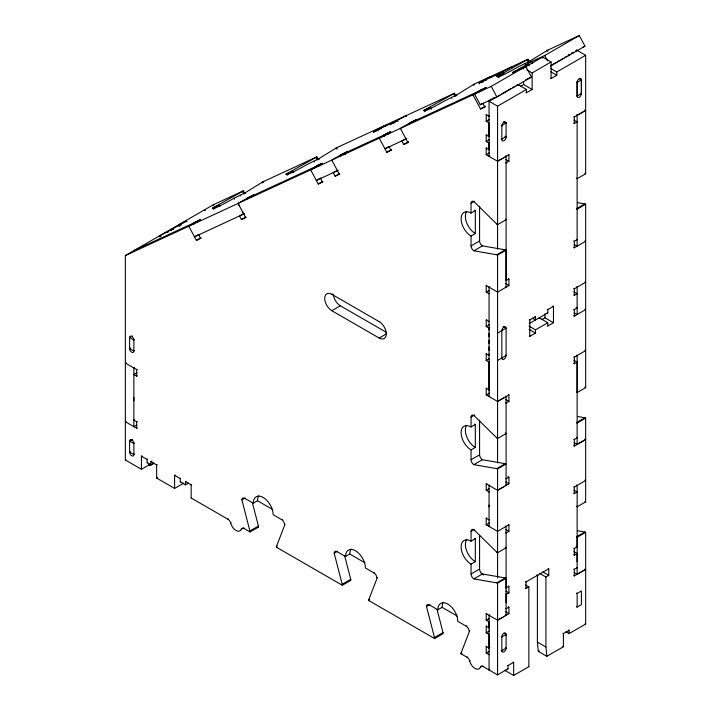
<?xml version="1.0" encoding="UTF-8"?>
<svg xmlns="http://www.w3.org/2000/svg" width="711" height="711" viewBox="0 0 711 711"><rect width="100%" height="100%" fill="white"/><g stroke="black" fill="none" stroke-linecap="round" stroke-linejoin="round"><path stroke-width="1.07" d="M133.864 400.968L133.864 397.307M489.586 142.875L489.052 143.178L486.208 141.542L486.208 134.974L486.742 134.672M489.879 647.659L489.079 648.121L489.079 634.452L486.208 632.799L486.208 626.231L489.052 627.875L489.052 621.858L489.586 621.556M498.109 401.173L497.576 401.475L486.208 394.916L486.208 388.357L489.052 389.992L489.052 362.103L489.586 361.801M489.052 353.838L489.052 355.544L486.208 353.9L486.208 360.468L489.052 362.103M489.052 347.004L489.052 350.416M489.052 340.169L489.052 343.582M489.052 333.326L489.052 336.747M498.109 160.962L497.576 161.273L486.208 154.705L486.208 148.146L489.052 149.79L489.052 143.178M486.208 134.974L489.052 136.619L489.052 122.95L486.208 121.305L486.208 114.747L486.742 114.435M489.052 505.059L489.052 506.801M489.052 669.024L489.052 669.984L489.586 669.673M506.099 602.697L506.099 578.274L497.576 583.198L497.576 674.899L507.992 668.891L507.992 665.603L513.671 662.323L513.671 675.45L505.148 670.526L505.148 669.913M505.388 286.782L506.099 287.191L506.099 250.165L497.576 255.089L497.576 462.959M497.576 577.883L497.576 468.958L506.099 464.034A4.017 2.32 60 0 0 505.29 463.705L482.422 459.741L473.899 464.665A4.017 2.32 60 0 1 471.055 459.741L471.055 449.903A14.069 8.123 60 0 1 461.11 432.679A14.069 8.123 60 0 1 471.055 426.938L475.312 424.476L475.312 447.441L471.055 449.903M505.565 485.729L506.099 485.417L506.099 396.56L505.388 396.151M505.565 615.602L506.099 614.508L506.099 594.52L505.565 594.209M577.136 561.69L577.136 537.267L585.66 532.343L585.66 624.045L569.084 633.617L565.885 631.768M577.705 202.662L584.851 203.906A4.017 2.32 60 0 1 585.66 204.235L585.66 387.646L577.136 392.57L577.136 355.544L576.425 355.136M576.425 95.638L577.136 96.047L577.145 82.147A3.013 1.742 -60 0 1 579.269 78.69A3.013 1.742 -60 0 1 581.385 79.703L581.385 93.816A3.013 1.742 -60 0 1 579.269 97.283A3.013 1.742 -60 0 1 577.145 96.261L577.136 82.378L581.402 79.916L579.269 78.69M577.705 416.53L584.851 417.775A4.017 2.32 60 0 1 585.66 418.104L585.66 501.886L577.136 506.801A4.026 2.32 60 0 1 576.372 506.241M581.402 79.916L581.402 93.585L577.136 96.047M344.711 556.064L350.719 579.332A4.017 2.32 60 0 1 350.834 580.345L342.311 585.26L276.392 547.203A4.026 2.329 60 0 1 276.508 546.332L285.04 524.238M437.016 609.354L443.015 632.621A4.017 2.32 60 0 1 443.14 633.634L434.608 638.549L368.689 600.493A4.026 2.32 60 0 1 368.805 599.622L377.345 577.528M483.587 666.216L483.053 666.518A4.017 2.32 60 0 0 480.378 667.167A8.034 4.639 60 0 1 475.019 668.447A8.034 4.639 60 0 1 469.66 660.972A4.017 2.32 60 0 0 466.985 657.24L460.995 653.782A4.026 2.32 60 0 1 461.11 652.911L469.642 630.817M219.957 206.394L219.237 205.07A14.069 0.604 -28.3 0 0 216.686 207.399A14.069 0.604 -28.3 0 0 234.017 198.236L245.046 192.841L262.954 181.812L316.875 156.882L318.297 159.531M293.714 172.844L292.763 171.075A14.069 0.604 -28.3 0 0 290.204 173.404A14.069 0.604 -28.3 0 0 307.543 164.241L318.564 158.846L336.472 147.817L454.516 93.239L455.938 95.896M431.355 109.21L430.404 107.441A14.069 0.604 -28.3 0 0 427.853 109.761A14.069 0.604 -28.3 0 0 445.184 100.607L456.213 95.212L474.113 84.174L528.033 59.244L529.464 61.901M528.033 59.244L496.9 76.637L503.921 73.446A14.069 0.604 -28.3 0 0 501.371 75.766A14.069 0.604 -28.3 0 0 518.71 66.612L529.731 61.217L547.639 50.188L579.287 35.55L584.993 46.162L550.421 66.114M243.873 194.041L242.451 191.383L212.216 208.27L219.237 205.07M317.399 160.046L315.968 157.389L285.733 174.275L292.763 171.075M454.516 93.239L423.374 110.632L430.404 107.441M503.966 633.208L506.099 634.434L506.099 648.512A2.24 1.298 -60 0 1 505.85 649.632L504.748 651.214A3.706 2.142 -60 0 1 503.388 652.058L502.082 651.809A2.24 1.298 -60 0 1 501.833 650.974L501.833 636.896A3.013 1.742 -60 0 1 503.966 633.208A3.013 1.742 -60 0 1 506.099 634.434L501.833 636.896L501.299 636.594M499.175 160.348L500.242 159.735M501.299 159.122L502.366 158.5M503.432 157.886L504.499 157.273M505.565 156.66L506.099 156.349L505.388 155.94M573.759 116.666L574.292 116.977L577.847 114.924M579.98 113.698L578.558 114.515M582.105 112.462L580.683 113.289M584.238 111.236L582.816 112.054M499.175 400.56L500.242 399.946M501.299 399.324L502.366 398.711M503.432 398.098L504.499 397.485M505.565 396.862L506.099 396.56M499.175 489.417L500.242 488.804M501.299 488.19L502.366 487.577M503.432 486.955L504.499 486.342M573.759 445.744L574.292 446.046L577.847 444.002M579.98 442.766L578.558 443.584M582.105 441.54L580.683 442.358M584.238 440.305L582.816 441.122M499.175 619.299L500.242 618.677M501.299 618.063L502.366 617.45M503.432 616.837L504.499 616.224M573.759 575.617L574.292 575.928L577.847 573.875M579.98 572.639L578.558 573.466M582.105 571.413L580.683 572.231M584.238 570.186L582.816 571.004M149.968 464.372L141.445 469.296L125.34 459.999L125.34 255.569L213.407 204.715L243.349 190.877L244.78 193.525M171.564 230.391L171.209 229.733L178.79 225.351L186.584 221.094L186.94 221.761M159.913 237.003L159.913 235.634L173.324 228.755L173.68 229.413M243.295 190.904L242.504 191.348M200.511 220.33L200.147 219.672L193.09 223.263L193.801 224.587M200.147 219.672L188.788 226.231L196.396 240.371L201.151 238.114M316.822 156.909L316.146 157.291M254.005 195.596L253.649 194.93L249.428 196.885L238.061 203.453L245.668 217.593L246.202 217.282M253.649 194.93L250.805 196.574L251.17 197.24M373.924 132.637L373.568 131.97L384.935 125.412L385.415 126.291M373.568 131.97L380.634 128.38L380.989 129.047M322.367 163.992L322.012 163.326L317.79 165.281L314.946 166.916L315.302 167.583M198.751 234.381L194.485 236.843L244.477 213.647M322.012 163.326L310.645 169.893L318.252 184.033L323.007 181.776M199.249 234.577L198.716 234.888L200.618 238.425M390.819 124.825L390.463 124.158L393.307 122.523L393.663 123.181M390.463 124.158L406.052 115.644L406.523 116.533M347.706 152.278L347.35 151.612L343.129 153.567L331.761 160.126L339.369 174.266L339.902 173.964M347.35 151.612L344.506 153.256L345.217 154.58M196.396 240.371L200.653 237.909M242.202 214.473L239.545 216.011L241.447 219.548L245.668 217.593M242.735 214.162L243.802 213.549M390.961 132.273L390.606 131.615L383.54 135.206L384.251 136.53M390.606 131.615L379.239 138.174L386.846 152.314L391.601 150.057M241.447 219.548L245.704 217.086M416.299 120.559L415.944 119.892L411.722 121.848L400.355 128.407L407.963 142.556L408.496 142.244M479.507 83.818L479.152 83.16L490.519 76.592L490.99 77.481M415.944 119.892L413.1 121.537L413.464 122.203M479.152 83.16L486.217 79.561L486.573 80.227M496.402 76.006L496.047 75.348L498.882 73.704L499.246 74.371M496.047 75.348L511.636 66.834L512.107 67.714M317.773 179.679L316.351 180.496L338.178 170.32M318.484 179.27L319.186 178.861M319.897 178.443L320.608 178.034M321.105 178.239L320.572 178.541L322.474 182.078M334.837 171.76L333.237 172.684L335.139 176.221L339.369 174.266M335.37 171.458L335.903 171.147M336.436 170.844L337.503 170.222M486.271 88.208L485.915 87.542L481.694 89.497L478.85 91.132L479.214 91.799M318.252 184.033L322.51 181.572M125.34 255.569L472.939 94.847L481.463 89.933L481.818 90.59M513.146 73.117L512.782 72.451L525.776 66.443L531.481 77.055L496.909 97.016L480.254 104.713L474.548 94.101L485.915 87.542M512.782 72.451L528.157 63.821L529.224 65.812M526.407 65.456L526.051 64.799L531.73 61.519L544.715 55.511L579.287 35.55M335.139 176.221L339.405 173.76M474.548 94.101L491.203 86.404L525.776 66.443M550.554 78.237L551.087 78.548L551.087 61.973L542.564 57.058L523.616 67.989L523.616 69.029M388.499 146.733L384.944 148.786L406.772 138.609M389.699 146.519L389.166 146.83L391.068 150.368M405.03 139.125L401.839 140.974L403.741 144.511L407.963 142.556M386.846 152.314L391.637 149.55M403.741 144.511L408.532 141.738M526.815 69.838L532.148 72.913L551.087 61.973M480.254 104.713L482.387 103.486M483.4 103.202L482.867 103.504L484.769 107.041L485.302 106.739M492.776 98.491L489.052 100.651L489.052 156.349L489.763 155.94M493.31 98.189L493.843 97.878M571.28 53.174L571.804 52.863M576.07 50.41L576.603 50.099M496.269 97.069L489.052 101.238L497.576 106.161L526.46 89.479L526.46 92.759L525.927 92.457M498.073 96.029L499.877 94.981M501.69 93.941L510.711 88.733M512.524 87.684L514.329 86.644M516.133 85.604L517.937 84.556L526.46 89.479M551.86 64.977L555.469 62.888M557.273 61.848L559.077 60.808M560.881 59.76L562.694 58.72M564.498 57.68L566.303 56.64M568.107 55.591L569.911 54.551M571.715 53.512L573.528 52.463M575.332 51.423L577.136 50.383L585.66 55.307L585.66 173.777L577.136 178.701A4.026 2.32 60 0 1 576.372 178.132M472.939 94.847L480.547 108.996L485.337 106.223M520.425 86.404L523.616 84.556L532.148 89.479L532.148 72.913M550.909 68.603L556.775 71.98L585.66 55.307M526.46 92.759L532.148 89.479M551.087 78.548L556.775 75.259L556.775 71.98M489.586 116.08L489.052 116.382L486.208 114.747M486.208 121.305L489.408 119.457M132.442 335.965L129.598 337.601L129.598 348.541A3.013 1.742 60 0 0 131.731 352.229A3.013 1.742 60 0 0 133.864 351.003L134.575 350.585M506.099 122.95L501.833 125.412L501.833 139.525A3.013 1.742 -60 0 0 503.966 140.751A3.013 1.742 -60 0 0 506.099 137.063L506.099 122.95L504.677 122.123M134.397 339.751L133.864 340.062L129.598 337.601A3.013 1.742 60 0 1 131.731 336.374A3.013 1.742 60 0 1 133.864 340.062L133.864 351.003L129.598 348.541L130.664 347.919M489.052 136.619L489.852 136.156M486.208 141.542L489.408 139.694M486.208 148.146L486.742 147.835M489.052 149.79L489.586 149.479M126.051 362.619L125.34 363.028L136.708 369.596L137.241 369.285M486.208 154.705L489.408 152.865M134.575 367.543L133.864 367.951L133.864 426.653L136.708 425.018M497.576 249.054L497.576 161.273L508.943 154.705L508.943 161.273L506.099 162.908L505.565 162.606M576.425 114.924L577.136 115.333L585.66 110.418L584.949 110.001M137.063 372.671L133.864 374.51L136.708 376.155L137.241 375.843M573.759 123.234L574.292 123.536L577.136 121.901L573.937 120.052M497.576 255.089A4.017 2.32 60 0 0 496.758 254.76L473.899 250.796A4.017 2.32 60 0 1 471.055 245.873L471.055 236.034A14.069 8.123 60 0 1 461.11 218.81A14.069 8.123 60 0 1 471.055 213.069L471.055 203.222L473.722 201.684M471.055 203.222A4.017 2.32 60 0 1 473.899 201.586L474.433 201.275M471.055 213.069L475.312 210.607L475.312 233.572L471.055 236.034M386.642 333.743L379.176 338.045L331.824 310.707A10.043 5.804 60 0 1 324.714 298.398A10.043 5.804 60 0 1 331.824 294.301L332.357 293.99M126.051 421.321L125.34 421.73L136.708 428.298L137.241 427.986M134.397 419.783L133.864 420.094L136.708 421.73L137.241 421.427M331.824 310.707L340.347 305.783L386.224 332.268M473.899 201.586L496.758 224.027L497.291 223.716M132.442 439.487L129.598 441.131L129.598 452.063A3.013 1.742 60 0 0 131.731 455.76A3.013 1.742 60 0 0 133.864 454.525L134.663 454.062M471.055 245.873L479.578 240.958L479.578 206.297M134.663 443.131L133.864 443.593L129.598 441.131A3.013 1.742 60 0 1 131.731 439.896A3.013 1.742 60 0 1 133.864 443.593L133.864 454.525L129.598 452.063L130.397 451.601M473.899 250.796L482.422 245.873L505.29 249.837A4.017 2.32 60 0 1 506.099 250.165M125.34 459.999L125.874 459.688M141.445 469.296L141.445 456.169L141.978 455.858M331.824 294.301L379.176 321.639L379.71 321.336M496.758 254.76L505.29 249.837M576.852 208.519L584.851 203.906M585.66 204.235L577.136 209.158A4.017 2.32 60 0 0 576.372 208.838M141.445 456.169L147.124 459.448L147.657 459.137M147.124 459.448L147.124 462.728L147.657 462.426M154.154 463.092L150.954 464.941L150.954 461.661L152.021 461.048M148.368 464.541L149.968 465.465L153.763 463.27M150.954 461.661L156.642 464.941L157.167 464.63M489.586 293.447L489.052 293.75L486.208 292.114L486.208 285.546L486.742 285.244M156.642 464.941L156.642 478.068L157.7 477.454M489.763 286.782L489.052 287.191L489.052 396.56L489.763 396.151M486.208 292.114L489.408 290.266M505.565 280.321L506.099 280.623L508.943 278.988L508.943 285.546L497.576 292.114L486.208 285.546M573.759 240.949L574.292 241.251L577.136 239.616L576.603 239.305M183.118 482.893L183.118 483.507L174.595 488.43L174.595 475.303L175.128 475.001M573.759 247.508L574.292 247.819L585.66 241.251L584.949 240.842M174.595 475.303L180.274 478.592L180.807 478.281M180.274 478.592L180.274 481.871L180.807 481.56M180.274 481.871L185.482 484.875L185.482 481.596L186.015 481.285M185.482 484.875L188.682 483.036M185.482 481.596L191.17 484.875L191.703 484.573M489.852 327.744L489.052 328.198L486.208 326.562L486.208 320.003L486.742 319.692M489.586 321.336L489.052 321.639L486.208 320.003M486.208 326.562L489.408 324.714M191.17 484.875L191.17 498.002L191.703 497.691M497.576 333.121L506.099 328.206L506.099 355.544A3.013 1.742 -60 0 1 503.966 359.233A3.013 1.742 -60 0 1 501.833 358.006L501.299 357.695M573.759 288.524L574.292 288.826L585.66 282.267L584.949 281.858M529.268 319.683L529.802 319.986L535.481 316.706L535.481 319.986L532.281 318.146M547.257 309.294L547.79 309.596L553.478 306.317L553.478 322.723L547.79 326.002L547.257 325.691M573.759 295.083L574.292 295.394L577.136 293.75L573.937 291.91M529.268 323.576L547.79 312.876L547.79 309.596M541.755 319.648L544.955 317.799L553.478 322.723M486.208 353.9L486.742 353.598M529.091 326.136L535.481 329.833L547.79 322.723L547.79 326.002M252.414 502.775L258.413 526.042A4.017 2.32 60 0 1 258.537 527.055L250.005 531.97A4.017 2.32 60 0 0 249.89 530.966L241.891 499.94L245.259 497.993M486.208 360.468L489.408 358.62M573.759 309.303L574.292 309.614L577.136 307.97L576.07 307.356M529.268 336.081L529.802 336.392L535.481 333.112L535.481 329.833M497.576 360.468L506.099 355.544L505.388 355.136M573.759 315.862L574.292 316.173L585.66 309.614L584.949 309.196M241.891 499.94A4.017 2.32 60 0 1 244.726 498.304L253.249 503.219L257.515 500.766A14.069 8.123 60 0 1 258.786 495.878M191.17 498.002L227.947 519.234L228.48 518.923M227.947 519.234A4.017 2.32 60 0 1 230.622 522.967L231.155 522.656M230.622 522.967A8.034 4.639 60 0 0 235.981 530.433A8.034 4.639 60 0 0 241.34 529.153L243.473 527.926M486.208 388.357L486.742 388.046M241.34 529.153A4.017 2.32 60 0 1 244.015 528.513L244.548 528.202M489.052 389.992L489.586 389.69M249.89 530.966L258.413 526.042M486.208 394.916L489.408 393.076M253.249 503.219A14.069 8.123 60 0 1 263.194 497.478A14.069 8.123 60 0 1 273.148 514.711L281.672 519.625L282.205 519.323M497.576 401.475L508.943 394.916L508.943 401.484L506.099 403.119L505.565 402.808M573.759 356.878L574.292 357.189L585.66 350.621L584.949 350.212M471.055 426.938L471.055 417.09L474.779 414.94M573.759 363.437L574.292 363.748L577.136 362.103L577.136 444.411L585.66 439.487L584.949 439.078M276.508 546.332L277.041 546.021M276.392 547.203L276.917 546.892M471.055 417.09A4.017 2.32 60 0 1 473.899 415.446L496.758 437.896L497.291 437.585M471.055 459.741L479.578 454.827L479.578 420.165M342.311 585.26A4.017 2.32 60 0 0 342.195 584.255L334.188 553.229L337.565 551.283M473.899 464.665L496.758 468.629L505.29 463.705M576.852 422.387L584.851 417.775M334.188 553.229A4.017 2.32 60 0 1 337.032 551.594L345.555 556.509L349.821 554.056A14.069 8.123 60 0 1 351.092 549.168M585.66 418.104L577.136 423.027A4.017 2.32 60 0 0 576.372 422.707M489.586 491.674L489.052 491.985L486.208 490.341L486.208 483.782L486.742 483.471M489.763 485.009L489.052 485.417L489.052 526.433L489.586 526.122M486.208 490.341L489.408 488.501M486.208 483.782L497.576 490.341L508.943 483.782L508.943 477.214L506.099 478.858L505.565 478.547M573.759 439.176L574.292 439.487L577.136 437.843L576.603 437.541M342.195 584.255L350.719 579.332M345.555 556.509A14.069 8.123 60 0 1 355.5 550.767A14.069 8.123 60 0 1 365.445 568L373.968 572.915L374.501 572.613M505.565 532.69L506.099 532.992L508.943 531.357L508.943 524.798L497.576 531.357L486.208 524.798L486.208 518.23L486.742 517.928M489.586 519.563L489.052 519.874L486.208 518.23M497.576 583.198A4.017 2.32 60 0 0 496.758 582.869L473.899 578.905A4.017 2.32 60 0 1 471.055 573.981L471.055 564.143A14.069 8.123 60 0 1 461.11 546.919A14.069 8.123 60 0 1 471.055 541.178L471.055 531.33L474.433 529.384M486.208 524.798L489.408 522.949M368.805 599.622L369.338 599.311M471.055 541.178L475.312 538.716L475.312 561.681L471.055 564.143M368.689 600.493L369.222 600.182M573.759 486.751L574.292 487.062L585.66 480.503L584.949 480.094M573.759 493.318L574.292 493.621L577.136 491.985L573.937 490.137M471.055 531.33A4.017 2.32 60 0 1 473.899 529.686L496.758 552.136L497.291 551.825M471.055 573.981L479.578 569.067L479.578 535.294M473.899 578.905L482.422 573.981L505.29 577.945A4.017 2.32 60 0 1 506.099 578.274M434.608 638.549A4.017 2.32 60 0 0 434.492 637.545L426.493 606.519L429.862 604.572M426.493 606.519A4.017 2.32 60 0 1 429.328 604.883L437.852 609.798L442.118 607.345A14.069 8.123 60 0 1 443.388 602.457M496.758 582.869L505.29 577.945M576.852 536.627L584.851 532.015A4.017 2.32 60 0 1 585.66 532.343M505.565 587.65L506.099 587.953L508.943 586.317L508.943 592.876L506.099 594.52M573.759 548.279L574.292 548.581L577.136 546.946L577.136 485.417L576.425 485.009M525.5 581.607L526.033 581.918L548.759 568.791L548.759 575.35L545.924 576.994L539.525 573.306M573.759 554.838L574.292 555.14L577.136 553.505L577.136 574.284L585.66 569.36L584.949 568.951M434.492 637.545L443.015 632.621M525.5 588.166L526.033 588.477L528.868 586.833L528.868 666.678L513.671 675.45M489.052 621.858L486.208 620.223L486.208 613.655L486.742 613.353M437.852 609.798A14.069 8.123 60 0 1 447.797 604.057A14.069 8.123 60 0 1 457.742 621.29L466.274 626.204L466.807 625.902M489.763 614.891L489.052 615.299L489.052 669.984L489.772 669.566M486.208 620.223L489.408 618.374M486.208 613.655L497.576 620.214L508.943 613.655L508.943 607.096L506.099 608.732L505.565 608.429M573.759 569.058L574.292 569.36L577.136 567.725L576.603 567.414M486.208 626.231L486.742 625.929M489.052 627.875L489.586 627.564M486.208 632.799L489.408 630.95M461.11 652.911L461.643 652.6M460.995 653.782L462.052 653.169M576.425 593.01L577.136 593.427L581.402 590.965L581.402 604.634L577.136 607.096L576.425 606.687M466.985 657.24L467.518 656.937M489.586 654.36L489.052 654.671L486.208 653.027L486.208 646.468L486.742 646.157M469.66 660.972L470.193 660.67M486.208 653.027L489.408 651.187M501.833 650.565L506.099 648.112L505.388 647.694M480.378 667.167L482.511 665.931M562.872 633.305L563.405 633.617L569.084 630.337L569.084 633.617M537.392 576.443L537.392 642.069L538.298 651.392L539.338 650.787M538.298 651.392L546.821 656.306L563.405 646.743L563.405 633.617M584.949 110.827L585.66 110.418M497.576 490.341L498.109 490.039M584.949 439.896L585.66 439.487M584.949 569.769L585.66 569.36M497.576 620.214L498.109 619.912M186.584 221.094L178.843 224.676L179.554 226M526.051 64.799L528.157 63.821M171.209 229.733L173.324 228.755M481.463 89.933L408.878 123.492L409.358 124.372M583.056 47.05L584.993 46.162M525.793 79.685L526.611 79.303M527.42 78.93L531.481 77.055M480.547 108.996L484.769 107.041M577.705 530.77L584.851 532.015M576.425 81.969L577.136 82.378M550.909 71.882L556.775 75.259M580.86 93.283L581.402 93.585M503.432 121.857L506.099 123.394A3.013 1.742 -60 0 0 503.966 122.159A3.013 1.742 -60 0 0 501.833 125.847L501.299 125.545M505.388 136.21L506.099 136.619L501.833 139.08L501.308 138.769M505.032 136.45L506.099 137.063M501.299 139.214L501.833 139.525M508.409 154.403L508.943 154.705M505.743 159.424L508.943 161.273M574.292 244.54L577.136 246.175L577.136 115.333M576.425 286.782L577.136 287.191L577.136 314.529L574.292 312.893M508.409 278.676L508.943 278.988M552.945 306.006L553.478 306.317M505.743 283.698L508.943 285.546M547.257 312.573L547.79 312.876M547.79 322.723L539.267 317.799L539.267 318.617M534.948 316.395L535.481 316.706M529.091 329.424L535.481 333.112M573.937 360.264L577.136 362.103M503.255 326.562L506.099 328.206A3.013 1.742 -60 0 0 503.966 326.971A3.013 1.742 -60 0 0 501.833 330.659L501.833 358.006M501.299 330.357L501.833 330.659M508.409 394.614L508.943 394.916M505.743 399.635L508.943 401.484M574.292 442.766L577.136 444.411M180.381 225.663L178.781 224.738L178.781 226.107M160.979 236.248L159.913 235.634L160.251 236.274M507.876 476.601L508.943 477.214M505.743 481.934L508.943 483.782M505.388 485.009L506.099 485.417M576.07 546.324L577.136 546.946M573.937 551.656L577.136 553.505M508.409 524.487L508.943 524.798M505.388 526.024L506.099 526.433L506.099 587.953M505.743 529.508L508.943 531.357M574.292 572.648L577.136 574.284M548.225 568.48L548.759 568.791M542.902 571.973L548.759 575.35M536.601 574.941L538.138 575.83M525.678 584.993L528.868 586.833M585.126 623.743L585.66 624.045M508.409 586.006L508.943 586.317M481.214 573.59L483.684 575.012M505.743 591.028L508.943 592.876M568.551 630.026L569.084 630.337M508.409 606.785L508.943 607.096M505.743 611.807L508.943 613.655M562.872 646.432L563.405 646.743M505.388 614.891L506.099 615.299M537.392 642.069L545.924 646.992L546.821 656.306M257.515 500.766L272.668 509.511M349.821 554.056L364.974 562.801M442.118 607.345L457.271 616.09M505.565 648.201L506.099 648.512M501.299 650.663L501.833 650.974M528.335 666.367L528.868 666.678M486.208 646.468L489.079 648.121M513.146 662.021L513.671 662.323M507.458 665.3L507.992 665.603M507.458 668.58L507.992 668.891M147.124 462.728L150.954 464.941M257.782 526.62L258.537 527.055M156.642 478.068L174.595 488.43M244.015 528.513L250.005 531.97M483.053 666.518L497.576 674.899M238.416 204.11L239.127 205.435M242.335 211.407L243.055 212.731M547.639 50.188L547.994 50.845M546.91 50.614L547.274 51.272M544.715 55.511L547.568 60.817M531.73 61.519L532.797 63.501M529.997 61.066L530.353 61.724M527.135 59.76L528.557 62.408M525.038 63.679L525.402 64.346M520.585 68.194L521.296 69.518M518.47 69.171L518.826 69.829M503.584 72.638L503.112 71.749L481.996 81.516L482.467 82.396M500.268 73.393L500.624 74.06M498.322 75.713L499.033 77.037M497.593 76.37L498.304 77.703M491.203 86.404L496.909 97.016M483.373 81.205L483.729 81.863M481.694 89.497L482.405 90.821M474.113 84.174L474.477 84.84M473.393 84.609L473.748 85.267M456.471 95.061L456.826 95.718M453.609 93.754L455.04 96.403M451.521 97.674L451.876 98.34M424.796 109.707L425.507 111.032M424.067 110.365L424.778 111.689M411.722 121.848L412.078 122.514M398 121.457L397.529 120.568L376.412 130.335L376.883 131.215M394.685 122.212L395.04 122.87M388.242 134.139L387.762 133.25L340.285 155.202L340.765 156.091M386.384 133.561L386.74 134.228M377.79 130.024L378.145 130.682M343.129 153.567L343.84 154.891M336.472 147.817L337.192 149.141M335.752 148.244L336.107 148.91M318.83 158.695L319.186 159.362M319.648 165.85L319.168 164.97L246.584 198.529L246.939 199.187M317.79 165.281L318.146 165.939M313.88 161.317L314.235 161.975M287.155 173.342L287.866 174.666M286.426 174.008L287.137 175.333M262.954 181.812L263.31 182.478M262.226 182.238L262.581 182.905M249.428 196.885L249.783 197.551M245.313 192.69L245.668 193.356M240.354 195.312L240.709 195.969M234.017 198.236L234.559 199.231M213.771 205.381L213.353 204.715L213.362 205.541M213.638 207.336L214.349 208.661M212.909 208.003L213.62 209.327M205.186 210.305L204.83 209.638L204.83 210.465M197.667 221.974L197.311 221.308L133.846 250.654L134.21 251.312M195.925 221.619L196.28 222.285M180.896 224.374L181.252 225.04M178.79 225.351L179.145 226.018M167.636 232.035L167.992 232.693M506.099 156.349L506.099 280.623M506.099 634.434L506.099 635.287M489.052 328.198L489.052 329.913M577.136 49.788L577.136 50.801M577.136 593.427L577.136 607.096M574.292 116.977L574.292 123.536M574.292 241.251L574.292 247.819M574.292 288.826L574.292 295.394M574.292 309.614L574.292 316.173M574.292 357.189L574.292 363.748M574.292 439.487L574.292 446.046M574.292 487.062L574.292 493.621M574.292 548.581L574.292 555.14M574.292 569.36L574.292 575.928M568.613 54.711L568.613 55.725M545.924 576.994L545.924 646.992M544.955 313.702L544.955 317.799M542.564 57.058L542.564 58.089M529.802 319.986L529.802 336.392M526.033 581.918L526.033 588.477M523.616 81.454L523.616 84.556M517.937 84.556L517.937 85.382M497.576 106.161L497.576 161.273M149.968 463.759L149.968 465.465M136.708 369.596L136.708 376.155M136.708 421.73L136.708 428.298M576.372 536.947A4.017 2.32 60 0 1 577.136 537.267M585.66 501.886A4.026 2.32 60 0 1 584.895 501.317M585.66 387.646A4.026 2.32 60 0 1 584.895 387.077M577.136 392.561A4.026 2.32 60 0 1 576.372 392.001M585.66 173.777A4.026 2.32 60 0 1 584.895 173.217M496.758 224.027A4.017 2.32 60 0 0 497.576 224.632L506.099 219.708A4.017 2.32 60 0 1 505.334 219.148M482.422 245.873A4.017 2.32 60 0 1 479.578 240.958M496.758 437.896A4.026 2.32 60 0 0 497.576 438.5L506.099 433.577A4.026 2.32 60 0 1 505.334 433.017M482.422 459.741A4.017 2.32 60 0 1 479.578 454.827M496.758 468.629A4.017 2.32 60 0 1 497.576 468.958M496.758 552.136A4.026 2.32 60 0 0 497.576 552.74L506.099 547.817A4.026 2.32 60 0 1 505.334 547.257M482.422 573.981A4.017 2.32 60 0 1 479.578 569.067M466.274 626.204A4.017 2.32 60 0 1 469.109 631.128M373.968 572.915A4.017 2.32 60 0 1 376.812 577.839M281.672 519.625A4.017 2.32 60 0 1 284.507 524.549M379.176 321.639A10.043 5.804 60 0 1 386.286 333.948A10.043 5.804 60 0 1 379.176 338.045M340.347 305.783A10.043 5.804 60 0 1 333.317 294.71M475.312 447.441A14.069 8.123 60 0 1 466.469 425.596M474.593 424.085A14.069 8.123 60 0 1 475.312 424.476M475.312 561.681A14.069 8.123 60 0 1 466.647 550.812A14.069 8.123 60 0 1 466.825 539.311M474.593 538.325A14.069 8.123 60 0 1 475.312 538.716M475.312 233.572A14.069 8.123 60 0 1 466.478 211.718M474.424 210.136A14.069 8.123 60 0 1 475.312 210.607"/></g></svg>
